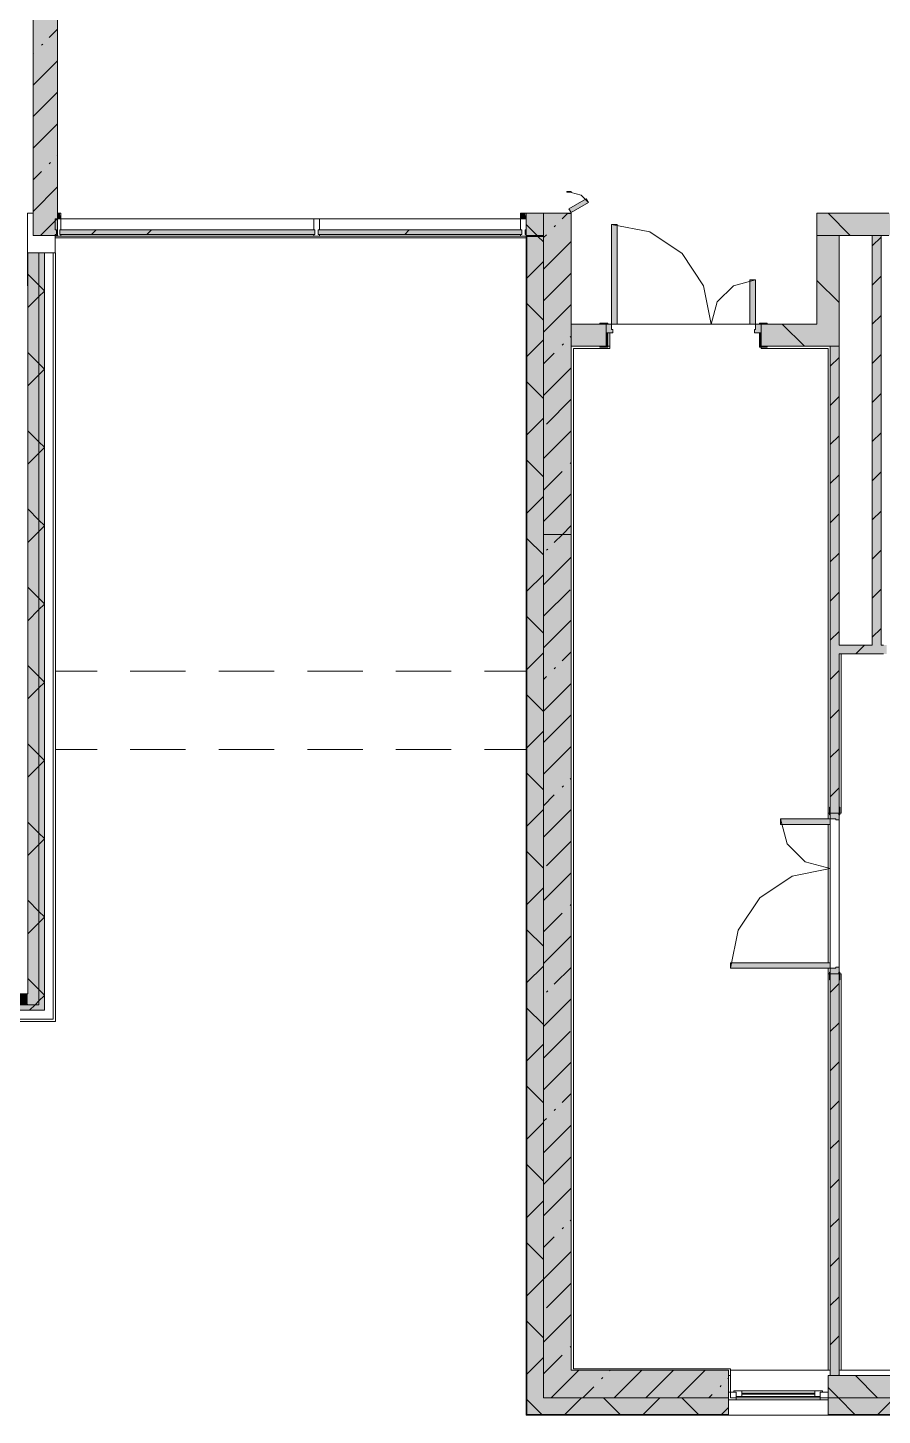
# Model space of a CAD drawing. Header units: millimetres. Extents: x -3817 to 677485, y -22715 to 103890.
# Drawn here: x 24618.1 to 24678.9, y -19605.9 to -19507.2 of the extents above; entities that cross this region are included whole.
import ezdxf

# ---------------------------------------------------------------- set-up
doc = ezdxf.new("R2010")
doc.units = ezdxf.units.MM
doc.layers.add('PDF _Геометрия', color=7, linetype='Continuous', true_color=0x1d1d1d)
doc.layers.add('PDF _Сплошная заливка', color=7, linetype='Continuous', true_color=0xffffff)

msp = doc.modelspace()

# ---------------------------------------------------------------- hatches: boundary and pattern name
at = {"layer": 'PDF _Сплошная заливка', "transparency": 33554559}
for points in [[(24619.177, -19521.986), (24620.209, -19521.986), (24620.209, -19453.485), (24618.477, -19453.485), (24618.477, -19521.986)], [(24638.515, -19521.907), (24638.515, -19521.592), (24620.366, -19521.592), (24620.366, -19521.907), (24633.858, -19521.907)], [(24653.227, -19521.907), (24653.227, -19521.592), (24638.752, -19521.592), (24638.752, -19521.907), (24652.21, -19521.907)], [(24653.594, -19604.66), (24654.775, -19604.66), (24654.775, -19522.049), (24653.594, -19522.049), (24653.594, -19584.367)], [(24618.883, -19577.102), (24619.277, -19577.102), (24619.277, -19523.23), (24618.883, -19523.23), (24618.883, -19576.709)], [(24617.059, -19576.709), (24618.096, -19576.709), (24618.083, -19575.921), (24617.059, -19575.921), (24617.059, -19576.01)], [(24618.883, -19577.102), (24618.883, -19576.709), (24617.059, -19576.709), (24617.059, -19577.102), (24618.096, -19577.102)], [(24663.22, -19604.66), (24667.924, -19604.66), (24667.924, -19602.692), (24656.743, -19602.692), (24656.743, -19603.086), (24654.775, -19603.086), (24654.775, -19604.66)]]:
    msp.add_hatch(color=256, dxfattribs=at).paths.add_polyline_path(points)
at = {"layer": 'PDF _Сплошная заливка', "true_color": 0x383e42, "transparency": 33554559}
for points in [[(24620.419, -19520.805), (24620.445, -19520.805), (24620.366, -19520.411), (24620.209, -19520.411), (24620.209, -19520.805), (24620.366, -19520.805)], [(24653.175, -19520.805), (24653.542, -19520.805), (24653.464, -19520.411), (24653.149, -19520.411), (24653.149, -19520.805)]]:
    msp.add_hatch(color=250, dxfattribs=at).paths.add_polyline_path(points)
at = {"layer": 'PDF _Сплошная заливка', "transparency": 33554559}
h = msp.add_hatch(color=256, dxfattribs=at)
h.paths.add_polyline_path([(24780.668, -19521.986), (24794.691, -19521.986), (24794.691, -19520.411), (24778.668, -19520.411), (24778.668, -19521.986)], flags=0)
h.paths.add_polyline_path([(24765.987, -19521.986), (24767.251, -19521.986), (24767.251, -19520.411), (24751.228, -19520.411), (24751.306, -19521.986)], flags=0)
h.paths.add_polyline_path([(24678.79, -19521.986), (24679.577, -19521.986), (24679.577, -19520.411), (24674.223, -19520.411), (24674.223, -19521.986), (24678.16, -19521.986)], flags=0)
h.paths.add_polyline_path([(24687.687, -19521.986), (24692.962, -19521.986), (24692.962, -19520.411), (24687.451, -19520.411), (24687.451, -19521.986)], flags=0)
h = msp.add_hatch(color=256, dxfattribs=at)
h.paths.add_polyline_path([(24670.247, -19529.86), (24674.223, -19529.86), (24674.223, -19528.285), (24670.247, -19528.285), (24670.247, -19528.915)], flags=0)
h.paths.add_polyline_path([(24656.743, -19529.86), (24659.223, -19529.86), (24659.223, -19528.285), (24656.743, -19528.285), (24656.743, -19528.915)], flags=0)
at = {"layer": 'PDF _Сплошная заливка', "true_color": 0xe2e2e2, "transparency": 33554559}
h = msp.add_hatch(color=254, dxfattribs=at)
h.paths.add_polyline_path([(24659.696, -19528.915), (24659.617, -19528.679), (24659.617, -19528.285), (24659.223, -19528.285), (24659.223, -19528.915)], flags=0)
h.paths.add_polyline_path([(24670.247, -19528.915), (24670.247, -19528.285), (24669.853, -19528.285), (24669.774, -19528.915)], flags=0)
at = {"layer": 'PDF _Сплошная заливка', "transparency": 33554559}
h = msp.add_hatch(color=256, dxfattribs=at)
h.paths.add_polyline_path([(24675.168, -19603.086), (24675.798, -19603.086), (24675.798, -19574.504), (24675.168, -19574.504), (24675.168, -19601.977)], flags=0)
h.paths.add_polyline_path([(24675.561, -19563.087), (24675.798, -19563.087), (24675.798, -19529.86), (24675.168, -19529.86), (24675.168, -19563.087)], flags=0)
h = msp.add_hatch(color=256, dxfattribs=at)
h.paths.add_polyline_path([(24675.798, -19551.749), (24679.183, -19551.749), (24679.183, -19551.119), (24675.798, -19551.119)], flags=0)
h.paths.add_polyline_path([(24692.582, -19551.749), (24692.962, -19551.749), (24692.962, -19551.119), (24686.663, -19551.119), (24686.663, -19551.749), (24686.9, -19551.749)], flags=0)
at = {"layer": 'PDF _Сплошная заливка', "true_color": 0xe2e2e2, "transparency": 33554559}
h = msp.add_hatch(color=254, dxfattribs=at)
h.paths.add_polyline_path([(24675.168, -19574.504), (24675.798, -19574.504), (24675.798, -19574.032), (24675.561, -19574.11), (24675.168, -19574.11)], flags=0)
h.paths.add_polyline_path([(24675.798, -19563.559), (24675.798, -19563.087), (24675.168, -19563.087), (24675.168, -19563.481), (24675.561, -19563.481)], flags=0)
at = {"layer": 'PDF _Сплошная заливка', "transparency": 33554559}
h = msp.add_hatch(color=256, dxfattribs=at)
h.paths.add_polyline_path([(24890.751, -19604.66), (24890.751, -19603.086), (24886.814, -19603.086), (24886.814, -19604.66)], flags=0)
h.paths.add_polyline_path([(24872.641, -19604.66), (24872.641, -19603.086), (24864.374, -19603.086), (24864.374, -19604.66), (24868.754, -19604.66)], flags=0)
h.paths.add_polyline_path([(24905.457, -19604.66), (24907.285, -19604.66), (24907.285, -19603.086), (24904.923, -19603.086), (24904.923, -19604.66)], flags=0)
h.paths.add_polyline_path([(24808.864, -19604.66), (24815.95, -19604.66), (24815.95, -19603.086), (24808.864, -19603.086)], flags=0)
h.paths.add_polyline_path([(24780.668, -19604.66), (24787.605, -19604.66), (24787.605, -19603.086), (24779.337, -19603.086), (24779.337, -19604.66)], flags=0)
h.paths.add_polyline_path([(24761.228, -19604.66), (24761.228, -19603.086), (24759.259, -19603.086), (24759.259, -19604.66)], flags=0)
h.paths.add_polyline_path([(24823.036, -19604.66), (24830.123, -19604.66), (24830.123, -19603.086), (24823.036, -19603.086)], flags=0)
h.paths.add_polyline_path([(24846.264, -19604.66), (24846.264, -19603.086), (24844.296, -19603.086), (24844.296, -19604.66)], flags=0)
h.paths.add_polyline_path([(24751.306, -19604.66), (24752.173, -19604.66), (24752.173, -19603.086), (24745.086, -19603.086), (24745.086, -19604.66)], flags=0)
h.paths.add_polyline_path([(24715.56, -19604.66), (24723.827, -19604.66), (24723.827, -19603.086), (24715.56, -19603.086)], flags=0)
h.paths.add_polyline_path([(24675.01, -19604.66), (24681.309, -19604.66), (24681.309, -19603.086), (24675.01, -19603.086)], flags=0)
h.paths.add_polyline_path([(24695.482, -19604.66), (24697.45, -19604.66), (24697.45, -19603.086), (24695.482, -19603.086), (24695.482, -19603.428)], flags=0)
h = msp.add_hatch(color=256, dxfattribs=at)
h.paths.add_polyline_path([(24907.285, -19605.841), (24907.285, -19604.66), (24897.837, -19604.66), (24897.837, -19605.841), (24905.457, -19605.841)], flags=0)
h.paths.add_polyline_path([(24927.478, -19605.841), (24936.025, -19605.841), (24936.025, -19604.66), (24925.395, -19604.66), (24925.395, -19605.841)], flags=0)
h.paths.add_polyline_path([(24824.711, -19605.841), (24830.123, -19605.841), (24830.123, -19604.66), (24823.036, -19604.66), (24823.036, -19605.841)], flags=0)
h.paths.add_polyline_path([(24837.209, -19605.841), (24846.264, -19605.841), (24846.264, -19604.66), (24837.209, -19604.66)], flags=0)
h.paths.add_polyline_path([(24883.435, -19605.841), (24890.751, -19605.841), (24890.751, -19604.66), (24879.727, -19604.66), (24879.727, -19605.841)], flags=0)
h.paths.add_polyline_path([(24813.701, -19605.841), (24815.95, -19605.841), (24815.95, -19604.66), (24808.864, -19604.66), (24808.864, -19605.841), (24810.03, -19605.841)], flags=0)
h.paths.add_polyline_path([(24864.374, -19605.841), (24872.641, -19605.841), (24872.641, -19604.66), (24864.374, -19604.66)], flags=0)
h.paths.add_polyline_path([(24787.605, -19605.841), (24787.605, -19604.66), (24779.337, -19604.66), (24779.337, -19605.841), (24780.668, -19605.841)], flags=0)
h.paths.add_polyline_path([(24736.625, -19605.841), (24738, -19605.841), (24738, -19604.66), (24730.914, -19604.66), (24730.914, -19605.841)], flags=0)
h.paths.add_polyline_path([(24795.349, -19605.841), (24801.777, -19605.841), (24801.777, -19604.66), (24794.691, -19604.66), (24794.691, -19605.841)], flags=0)
h.paths.add_polyline_path([(24761.228, -19605.841), (24761.228, -19604.66), (24745.086, -19604.66), (24745.086, -19605.841), (24758.647, -19605.841)], flags=0)
h.paths.add_polyline_path([(24721.944, -19605.841), (24723.827, -19605.841), (24723.827, -19604.66), (24715.56, -19604.66), (24715.56, -19605.841)], flags=0)
h.paths.add_polyline_path([(24688.396, -19605.841), (24697.45, -19605.841), (24697.45, -19604.66), (24688.396, -19604.66)], flags=0)
h.paths.add_polyline_path([(24663.22, -19605.841), (24667.924, -19605.841), (24667.924, -19604.66), (24653.594, -19604.66), (24653.594, -19605.841)], flags=0)
h.paths.add_polyline_path([(24681.309, -19605.841), (24681.309, -19604.66), (24675.01, -19604.66), (24675.01, -19605.841), (24677.901, -19605.841)], flags=0)

# ---------------------------------------------------------------- linework, layer by layer
at = {"layer": 'PDF _Геометрия', "color": 253, "lineweight": 9, "true_color": 0xaaaaaa}
for points in [[(24618.477, -19520.411), (24618.477, -19453.327)], [(24656.428, -19518.896), (24656.743, -19518.896), (24656.743, -19518.856), (24656.428, -19518.856)], [(24657.97, -19519.643), (24657.813, -19519.371), (24656.586, -19520.08), (24656.743, -19520.352)], [(24656.428, -19520.392), (24656.428, -19520.431), (24656.743, -19520.431), (24656.743, -19520.392)], [(24653.507, -19521.592), (24653.507, -19521.829)], [(24659.617, -19521.199), (24659.617, -19528.285), (24660.011, -19528.285), (24660.011, -19521.199)], [(24653.531, -19522.144), (24620.051, -19522.144)], [(24669.853, -19525.136), (24669.459, -19525.136), (24669.459, -19528.285), (24669.853, -19528.285)], [(24659.341, -19528.285), (24659.341, -19528.222), (24658.79, -19528.222), (24658.79, -19528.285)], [(24659.617, -19528.285), (24659.223, -19528.285), (24659.223, -19528.915), (24659.696, -19528.915), (24659.696, -19528.679), (24659.617, -19528.679)], [(24669.853, -19528.285), (24669.853, -19528.679), (24669.774, -19528.679), (24669.774, -19528.915), (24670.247, -19528.915), (24670.247, -19528.285)], [(24670.128, -19528.285), (24670.68, -19528.285), (24670.68, -19528.222), (24670.128, -19528.222)], [(24659.341, -19529.86), (24659.341, -19528.915), (24659.223, -19528.915), (24659.223, -19529.86)], [(24670.128, -19529.86), (24670.247, -19529.86), (24670.247, -19528.915), (24670.128, -19528.915)], [(24659.341, -19529.923), (24659.341, -19529.86), (24658.79, -19529.86), (24658.79, -19529.923)], [(24670.128, -19529.923), (24670.68, -19529.923), (24670.68, -19529.86), (24670.128, -19529.86)], [(24675.01, -19563.481), (24675.01, -19530.017), (24670.247, -19530.017), (24675.01, -19530.017), (24675.01, -19563.087), (24675.105, -19563.087), (24675.01, -19563.087)], [(24675.861, -19563.087), (24675.955, -19563.087), (24675.955, -19551.749), (24675.955, -19563.087)], [(24675.168, -19563.205), (24675.168, -19562.654), (24675.105, -19562.654), (24675.105, -19563.205)], [(24675.861, -19563.205), (24675.861, -19562.654), (24675.798, -19562.654), (24675.798, -19563.205)], [(24671.624, -19563.481), (24671.624, -19563.874), (24675.168, -19563.874), (24675.168, -19563.481)], [(24675.01, -19573.717), (24675.01, -19563.874)], [(24675.168, -19563.481), (24675.561, -19563.481), (24675.561, -19563.559), (24675.798, -19563.559), (24675.798, -19563.087), (24675.168, -19563.087)], [(24675.798, -19563.205), (24675.798, -19563.087), (24675.79, -19563.087), (24675.79, -19563.205)], [(24668.081, -19574.11), (24675.168, -19574.11), (24675.168, -19573.717), (24668.081, -19573.717)], [(24675.168, -19574.386), (24675.105, -19574.386), (24675.105, -19574.937), (24675.168, -19574.937)], [(24675.168, -19574.11), (24675.168, -19574.504), (24675.798, -19574.504), (24675.798, -19574.032), (24675.561, -19574.032), (24675.561, -19574.11)], [(24675.798, -19574.386), (24675.79, -19574.386), (24675.79, -19574.504), (24675.798, -19574.504)], [(24675.861, -19574.386), (24675.798, -19574.386), (24675.798, -19574.937), (24675.861, -19574.937)]]:
    msp.add_lwpolyline(points, close=True, dxfattribs=at)
at = {"layer": 'PDF _Геометрия', "color": 7, "lineweight": 9}
for points in [[(24653.2, -19460.217), (24653.2, -19467.893), (24631.311, -19467.893), (24620.209, -19467.893), (24620.209, -19453.485), (24618.477, -19453.485), (24618.477, -19521.986), (24620.209, -19521.986), (24620.209, -19498.365), (24621.547, -19498.365)], [(24619.622, -19507.9), (24620.209, -19507.313)], [(24619.06, -19508.461), (24619.154, -19508.368)], [(24618.477, -19509.045), (24618.499, -19509.022)], [(24618.477, -19513.408), (24618.477, -19509.471)], [(24618.477, -19511.29), (24620.209, -19509.558)], [(24618.477, -19513.535), (24620.209, -19511.803)], [(24618.477, -19515.78), (24620.209, -19514.048)], [(24618.083, -19525.561), (24618.083, -19521.655), (24618.083, -19520.411), (24618.477, -19520.411), (24618.477, -19515.77)], [(24620.183, -19516.319), (24620.209, -19516.293)], [(24618.477, -19518.025), (24619.06, -19517.441)], [(24619.622, -19516.88), (24619.715, -19516.786)], [(24618.477, -19520.27), (24620.209, -19518.537)], [(24638.437, -19520.805), (24620.445, -19520.805), (24638.437, -19520.805), (24638.437, -19521.592), (24620.445, -19521.592), (24620.445, -19520.805), (24620.445, -19520.411), (24620.209, -19520.411)], [(24653.542, -19520.805), (24653.542, -19520.411), (24653.149, -19520.411), (24653.149, -19520.805), (24653.149, -19521.592), (24644.066, -19521.592), (24638.83, -19521.592), (24638.83, -19520.805), (24644.066, -19520.805), (24638.83, -19520.805)], [(24654.775, -19520.411), (24654.775, -19521.986), (24654.775, -19543.245), (24656.743, -19543.245), (24656.743, -19521.986), (24656.743, -19520.411), (24654.775, -19520.411), (24653.542, -19520.411), (24653.542, -19521.986), (24654.775, -19521.986)], [(24656.103, -19520.809), (24656.5, -19520.411)], [(24678.947, -19551.119), (24678.79, -19551.119), (24678.79, -19521.986), (24678.16, -19521.986), (24674.223, -19521.986), (24674.223, -19520.411), (24679.341, -19520.411)], [(24676.589, -19521.986), (24675.014, -19520.411)], [(24619.005, -19521.986), (24620.209, -19520.782)], [(24622.63, -19521.907), (24622.945, -19521.592)], [(24626.567, -19521.907), (24626.882, -19521.592)], [(24644.901, -19521.907), (24645.216, -19521.592)], [(24653.464, -19521.907), (24653.464, -19521.592)], [(24654.318, -19521.986), (24653.542, -19521.21)], [(24655.541, -19521.37), (24655.635, -19521.276)], [(24620.051, -19522.041), (24620.445, -19522.041), (24620.445, -19521.907), (24620.445, -19522.041), (24620.445, -19521.907), (24638.437, -19521.907)], [(24620.051, -19521.986), (24620.051, -19523.23)], [(24638.437, -19521.907), (24638.437, -19522.041), (24638.437, -19521.907)], [(24638.83, -19521.907), (24638.83, -19522.041), (24638.83, -19521.907), (24644.066, -19521.907), (24653.149, -19521.907), (24653.149, -19522.041), (24653.531, -19522.041)], [(24653.149, -19521.907), (24653.149, -19522.041), (24653.149, -19521.907)], [(24653.542, -19521.998), (24653.542, -19521.907)], [(24654.775, -19522.025), (24653.594, -19522.025), (24653.57, -19522.025), (24653.57, -19604.66), (24653.57, -19605.841), (24653.57, -19605.865), (24667.924, -19605.865)], [(24654.775, -19522.049), (24653.594, -19522.049), (24653.594, -19604.66), (24653.594, -19605.841), (24667.924, -19605.841)], [(24654.775, -19522.442), (24654.381, -19522.049)], [(24654.775, -19522.137), (24654.98, -19521.931)], [(24654.775, -19524.382), (24656.743, -19522.413)], [(24670.68, -19529.86), (24674.223, -19529.86), (24675.798, -19529.86), (24675.798, -19521.986), (24674.223, -19521.986), (24674.223, -19528.285), (24670.68, -19528.285)], [(24678.16, -19521.986), (24678.16, -19551.119), (24675.798, -19551.119), (24675.798, -19529.86), (24675.168, -19529.86), (24675.168, -19562.654)], [(24678.16, -19522.729), (24678.79, -19522.099)], [(24678.79, -19521.986), (24679.341, -19521.986)], [(24620.051, -19577.89), (24618.083, -19577.89), (24617.059, -19577.89), (24618.096, -19577.89), (24619.907, -19577.89), (24620.064, -19577.89), (24620.064, -19523.23), (24618.096, -19523.23), (24618.096, -19575.921), (24617.532, -19575.921), (24617.059, -19575.921), (24617.532, -19575.921)], [(24619.907, -19523.23), (24619.907, -19577.732), (24619.277, -19577.732), (24618.096, -19577.732), (24617.059, -19577.732)], [(24619.277, -19523.23), (24619.277, -19577.102), (24618.883, -19577.102), (24618.096, -19577.102), (24617.059, -19577.102)], [(24618.883, -19523.23), (24618.883, -19576.709), (24618.096, -19576.709), (24617.059, -19576.709)], [(24653.594, -19525.025), (24654.775, -19523.844)], [(24619.277, -19525.917), (24618.883, -19525.524), (24618.096, -19524.736)], [(24654.775, -19526.627), (24656.743, -19524.658)], [(24675.798, -19526.762), (24674.223, -19525.188)], [(24678.16, -19525.513), (24678.79, -19524.883)], [(24618.096, -19527.118), (24618.883, -19526.33), (24619.277, -19525.936)], [(24654.775, -19528.01), (24653.594, -19526.829)], [(24654.775, -19528.872), (24656.743, -19526.903)], [(24658.79, -19528.285), (24656.743, -19528.285), (24656.743, -19529.86), (24658.79, -19529.86)], [(24659.223, -19529.86), (24659.223, -19528.285)], [(24670.247, -19528.285), (24670.247, -19529.86)], [(24673.327, -19529.86), (24671.753, -19528.285)], [(24678.16, -19528.297), (24678.79, -19527.667)], [(24653.594, -19530.593), (24654.775, -19529.412)], [(24656.664, -19529.227), (24656.743, -19529.148)], [(24619.277, -19531.485), (24618.883, -19531.091), (24618.096, -19530.304)], [(24654.775, -19531.117), (24655.541, -19530.35)], [(24656.103, -19529.788), (24656.196, -19529.695)], [(24659.499, -19529.86), (24659.341, -19529.86)], [(24678.16, -19531.081), (24678.79, -19530.451)], [(24654.775, -19533.361), (24656.743, -19531.393)], [(24675.168, -19531.289), (24675.798, -19530.659)], [(24618.096, -19532.685), (24618.883, -19531.898), (24619.277, -19531.504)], [(24654.775, -19533.577), (24653.594, -19532.396)], [(24675.168, -19534.073), (24675.798, -19533.443)], [(24678.16, -19533.864), (24678.79, -19533.235)], [(24654.98, -19535.401), (24656.743, -19533.638)], [(24653.594, -19536.16), (24654.775, -19534.979)], [(24619.277, -19537.053), (24618.883, -19536.659), (24618.096, -19535.871)], [(24654.775, -19537.851), (24656.743, -19535.883)], [(24675.168, -19536.856), (24675.798, -19536.227)], [(24678.16, -19536.648), (24678.79, -19536.018)], [(24618.096, -19538.253), (24618.883, -19537.465), (24619.277, -19537.072)], [(24654.775, -19539.145), (24653.594, -19537.964)], [(24656.664, -19538.207), (24656.743, -19538.128)], [(24654.775, -19540.096), (24656.103, -19538.768)], [(24675.168, -19539.64), (24675.798, -19539.01)], [(24678.16, -19539.432), (24678.79, -19538.802)], [(24654.775, -19542.341), (24656.743, -19540.373)], [(24653.594, -19541.728), (24654.775, -19540.547)], [(24619.277, -19542.62), (24618.883, -19542.226), (24618.096, -19541.439)], [(24675.168, -19542.424), (24675.798, -19541.794)], [(24678.16, -19542.216), (24678.79, -19541.586)], [(24618.096, -19543.82), (24618.883, -19543.033), (24619.277, -19542.639)], [(24655.541, -19543.82), (24656.116, -19543.245), (24656.743, -19542.618)], [(24654.775, -19544.713), (24653.594, -19543.532)], [(24654.98, -19544.381), (24655.074, -19544.288)], [(24654.775, -19546.831), (24656.743, -19544.863)], [(24675.168, -19545.208), (24675.798, -19544.578)], [(24678.16, -19545), (24678.79, -19544.37)], [(24653.594, -19547.295), (24654.775, -19546.114)], [(24619.277, -19548.188), (24618.883, -19547.794), (24618.096, -19547.007)], [(24654.775, -19549.076), (24656.664, -19547.187)], [(24678.16, -19547.783), (24678.79, -19547.153)], [(24618.096, -19549.388), (24618.883, -19548.6), (24619.277, -19548.207)], [(24675.168, -19547.992), (24675.798, -19547.362)], [(24654.775, -19550.28), (24653.594, -19549.099)], [(24654.775, -19551.321), (24656.743, -19549.353)], [(24675.168, -19550.775), (24675.798, -19550.145)], [(24678.16, -19550.567), (24678.79, -19549.937)], [(24676.978, -19551.749), (24677.608, -19551.119)], [(24653.594, -19552.863), (24654.775, -19551.682)], [(24656.103, -19552.238), (24656.743, -19551.598)], [(24675.798, -19562.654), (24675.798, -19551.749), (24678.947, -19551.749)], [(24619.277, -19553.755), (24618.883, -19553.362), (24618.096, -19552.574)], [(24623.018, -19552.978), (24620.064, -19552.978)], [(24629.317, -19552.978), (24625.38, -19552.978)], [(24635.616, -19552.978), (24631.679, -19552.978)], [(24641.915, -19552.978), (24637.978, -19552.978)], [(24648.214, -19552.978), (24644.277, -19552.978)], [(24653.531, -19552.978), (24650.576, -19552.978)], [(24655.541, -19552.8), (24655.635, -19552.706)], [(24675.168, -19553.559), (24675.798, -19552.929)], [(24618.096, -19554.955), (24618.883, -19554.168), (24619.277, -19553.774)], [(24654.775, -19553.566), (24654.98, -19553.361)], [(24654.775, -19555.811), (24656.743, -19553.843)], [(24654.775, -19555.848), (24653.594, -19554.667)], [(24654.775, -19558.056), (24656.743, -19556.088)], [(24675.168, -19556.343), (24675.798, -19555.713)], [(24619.277, -19559.323), (24618.883, -19558.929), (24618.096, -19558.142)], [(24653.594, -19558.43), (24654.775, -19557.249)], [(24620.064, -19558.557), (24623.018, -19558.557)], [(24625.38, -19558.557), (24629.317, -19558.557)], [(24631.679, -19558.557), (24635.616, -19558.557)], [(24637.978, -19558.557), (24641.915, -19558.557)], [(24644.277, -19558.557), (24648.214, -19558.557)], [(24650.576, -19558.557), (24653.531, -19558.557)], [(24654.775, -19560.301), (24656.743, -19558.333)], [(24675.168, -19559.127), (24675.798, -19558.497)], [(24618.096, -19560.523), (24618.883, -19559.736), (24619.277, -19559.342)], [(24654.775, -19561.415), (24653.594, -19560.234)], [(24656.664, -19560.657), (24656.743, -19560.578)], [(24654.775, -19562.546), (24655.541, -19561.779)], [(24656.103, -19561.218), (24656.196, -19561.125)], [(24675.168, -19561.911), (24675.798, -19561.281)], [(24653.594, -19563.998), (24654.775, -19562.817)], [(24654.775, -19564.791), (24656.743, -19562.823)], [(24619.277, -19564.89), (24618.883, -19564.497), (24618.096, -19563.709)], [(24675.168, -19563.087), (24675.798, -19563.087)], [(24675.168, -19573.717), (24675.168, -19563.874)], [(24675.798, -19563.205), (24675.798, -19574.386)], [(24618.096, -19566.091), (24618.883, -19565.303), (24619.277, -19564.909)], [(24654.775, -19566.983), (24653.594, -19565.802)], [(24654.98, -19566.831), (24656.743, -19565.068)], [(24654.775, -19569.281), (24656.743, -19567.313)], [(24653.594, -19569.566), (24654.775, -19568.385)], [(24619.277, -19570.458), (24618.883, -19570.064), (24618.096, -19569.277)], [(24656.664, -19569.637), (24656.743, -19569.558)], [(24618.096, -19571.658), (24618.883, -19570.871), (24619.277, -19570.477)], [(24654.775, -19571.526), (24656.103, -19570.198)], [(24654.775, -19572.55), (24653.594, -19571.369)], [(24654.775, -19573.771), (24656.743, -19571.803)], [(24619.277, -19576.026), (24618.883, -19575.632), (24618.096, -19574.844)], [(24653.594, -19575.133), (24654.775, -19573.952)], [(24655.541, -19575.249), (24656.743, -19574.048)], [(24675.798, -19574.504), (24675.168, -19574.504)], [(24654.98, -19575.811), (24655.074, -19575.717)], [(24672.648, -19605.904), (24675.01, -19605.904), (24675.01, -19604.66), (24675.01, -19603.086), (24675.168, -19603.086), (24675.168, -19574.937)], [(24675.168, -19575.829), (24675.798, -19575.2)], [(24675.798, -19574.937), (24675.798, -19603.086), (24681.309, -19603.086), (24681.309, -19604.66), (24681.309, -19605.904), (24683.671, -19605.904)], [(24618.219, -19577.102), (24618.613, -19576.709), (24618.883, -19576.438), (24619.277, -19576.045)], [(24654.775, -19578.261), (24656.743, -19576.293)], [(24654.775, -19578.118), (24653.594, -19576.937)], [(24654.775, -19580.506), (24656.664, -19578.617)], [(24675.168, -19578.613), (24675.798, -19577.983)], [(24653.594, -19580.701), (24654.775, -19579.52)], [(24654.775, -19582.751), (24656.743, -19580.783)], [(24675.168, -19581.397), (24675.798, -19580.767)], [(24654.775, -19583.686), (24653.594, -19582.505)], [(24656.103, -19583.668), (24656.743, -19583.028)], [(24675.168, -19584.181), (24675.798, -19583.551)], [(24654.775, -19584.996), (24654.98, -19584.791)], [(24655.541, -19584.229), (24655.635, -19584.136)], [(24653.594, -19586.268), (24654.775, -19585.087)], [(24654.775, -19587.241), (24656.743, -19585.273)], [(24675.168, -19586.965), (24675.798, -19586.335)], [(24654.775, -19589.486), (24656.743, -19587.518)], [(24654.775, -19589.253), (24653.594, -19588.072)], [(24675.168, -19589.748), (24675.798, -19589.118)], [(24653.594, -19591.836), (24654.775, -19590.655)], [(24654.775, -19591.731), (24656.743, -19589.763)], [(24656.103, -19592.648), (24656.196, -19592.555)], [(24656.664, -19592.087), (24656.743, -19592.008)], [(24675.168, -19592.532), (24675.798, -19591.902)], [(24654.775, -19594.821), (24653.594, -19593.64)], [(24654.775, -19593.976), (24655.541, -19593.209)], [(24654.775, -19596.221), (24656.743, -19594.253)], [(24675.168, -19595.316), (24675.798, -19594.686)], [(24653.594, -19597.403), (24654.775, -19596.222)], [(24654.98, -19598.261), (24656.743, -19596.498)], [(24675.168, -19598.1), (24675.798, -19597.47)], [(24654.775, -19600.388), (24653.594, -19599.207)], [(24654.775, -19600.711), (24656.743, -19598.743)], [(24675.168, -19600.884), (24675.798, -19600.254)], [(24656.664, -19601.067), (24656.743, -19600.988)], [(24653.594, -19602.971), (24654.775, -19601.79)], [(24654.775, -19602.956), (24656.103, -19601.628)], [(24655.315, -19604.66), (24657.284, -19602.692)], [(24658.909, -19603.312), (24659.002, -19603.218)], [(24659.47, -19602.75), (24659.529, -19602.692)], [(24659.805, -19604.66), (24661.774, -19602.692)], [(24662.05, -19604.66), (24664.019, -19602.692)], [(24664.295, -19604.66), (24666.264, -19602.692)], [(24667.889, -19603.312), (24667.924, -19603.277)], [(24668.085, -19603.086), (24668.085, -19604.66), (24668.085, -19603.086), (24667.924, -19603.086), (24667.924, -19604.66), (24667.924, -19605.904), (24670.286, -19605.904)], [(24668.085, -19602.928), (24668.085, -19603.086), (24668.085, -19602.692), (24675.002, -19602.692), (24675.01, -19602.692), (24675.168, -19602.692), (24675.01, -19602.692)], [(24675.168, -19603.086), (24675.798, -19603.086)], [(24675.749, -19603.086), (24675.798, -19603.037)], [(24675.955, -19602.692), (24675.798, -19602.692), (24675.955, -19602.692), (24675.963, -19602.692), (24759.259, -19602.692), (24759.417, -19602.692), (24759.425, -19602.692), (24794.691, -19602.692), (24794.533, -19602.692)], [(24678.533, -19604.66), (24676.958, -19603.086)], [(24657.56, -19604.66), (24658.348, -19603.873)], [(24666.54, -19604.66), (24666.766, -19604.434)], [(24667.328, -19603.873), (24667.421, -19603.78)], [(24668.475, -19604.251), (24667.924, -19604.251)], [(24668.317, -19604.172), (24674.616, -19604.172)], [(24668.869, -19604.172), (24668.869, -19604.566)], [(24668.869, -19604.33), (24674.065, -19604.33)], [(24674.065, -19604.408), (24668.869, -19604.408)], [(24674.065, -19604.172), (24674.065, -19604.566)], [(24675.01, -19604.251), (24674.459, -19604.251)], [(24676.93, -19605.841), (24675.749, -19604.66), (24675.01, -19603.921)], [(24654.66, -19605.841), (24653.594, -19604.775)], [(24656.291, -19605.841), (24657.472, -19604.66)], [(24660.228, -19605.841), (24659.047, -19604.66)], [(24661.858, -19605.841), (24663.039, -19604.66)], [(24665.795, -19605.841), (24664.614, -19604.66)], [(24667.426, -19605.841), (24667.924, -19605.344)], [(24667.924, -19604.802), (24675.01, -19604.802)], [(24697.45, -19605.904), (24715.56, -19605.904), (24715.56, -19604.66), (24697.45, -19604.66), (24688.396, -19604.66), (24681.309, -19604.66), (24675.01, -19604.66), (24668.085, -19604.66), (24675.01, -19604.66)], [(24678.561, -19605.841), (24679.742, -19604.66)], [(24675.01, -19605.904), (24667.924, -19605.904)], [(24675.01, -19605.841), (24681.309, -19605.841)], [(24675.01, -19605.865), (24681.309, -19605.865)]]:
    msp.add_lwpolyline(points, dxfattribs=at)
at = {"layer": 'PDF _Геометрия', "color": 253, "lineweight": 9, "true_color": 0xaaaaaa}
for points in [[(24621.547, -19498.365), (24620.209, -19498.365), (24620.209, -19520.411)], [(24656.743, -19518.935), (24657.452, -19519.125), (24657.97, -19519.643)], [(24653.507, -19520.411), (24656.743, -19520.411), (24656.743, -19528.285), (24658.79, -19528.285)], [(24674.254, -19520.411), (24679.341, -19520.411)], [(24659.617, -19521.199), (24662.329, -19521.738), (24664.628, -19523.274), (24666.164, -19525.573), (24666.703, -19528.285), (24667.125, -19526.71), (24668.278, -19525.558), (24669.853, -19525.136)], [(24660.011, -19528.285), (24669.459, -19528.285), (24659.617, -19528.285)], [(24670.68, -19528.285), (24674.223, -19528.285)], [(24659.499, -19528.915), (24659.499, -19530.017), (24656.901, -19530.017), (24656.901, -19602.613), (24668.081, -19602.613), (24668.081, -19602.928), (24668.081, -19602.613), (24656.901, -19602.613), (24656.901, -19530.017), (24659.499, -19530.017), (24659.499, -19529.86)], [(24670.247, -19529.923), (24670.247, -19530.017), (24670.247, -19529.923)], [(24677.901, -19551.749), (24675.955, -19551.749)], [(24668.081, -19574.11), (24668.621, -19571.398), (24670.157, -19569.099), (24672.456, -19567.563), (24675.168, -19567.024), (24673.396, -19566.549), (24672.099, -19565.252), (24671.624, -19563.481)], [(24675.01, -19574.504), (24675.01, -19602.692), (24675.01, -19574.11), (24675.01, -19574.504), (24675.105, -19574.504)], [(24675.861, -19574.504), (24675.955, -19574.504), (24675.955, -19602.708), (24675.955, -19574.504)]]:
    msp.add_lwpolyline(points, dxfattribs=at)
at = {"layer": 'PDF _Геометрия', "color": 7, "lineweight": 9}
for points in [[(24620.366, -19521.907), (24620.366, -19521.592), (24620.445, -19521.592), (24620.445, -19520.805), (24620.051, -19520.805), (24620.051, -19521.592), (24620.13, -19521.592), (24620.13, -19521.907), (24620.051, -19521.907), (24620.051, -19522.041), (24620.445, -19522.041), (24620.445, -19521.907)], [(24620.366, -19521.907), (24638.515, -19521.907), (24638.515, -19521.592), (24620.366, -19521.592)], [(24638.83, -19521.907), (24638.752, -19521.907), (24638.752, -19521.592), (24638.83, -19521.592), (24638.83, -19520.805), (24638.437, -19520.805), (24638.437, -19521.592), (24638.515, -19521.592), (24638.515, -19521.907), (24638.437, -19521.907), (24638.437, -19522.041), (24638.83, -19522.041)], [(24638.752, -19521.907), (24653.227, -19521.907), (24653.227, -19521.592), (24638.752, -19521.592)], [(24653.149, -19520.805), (24644.066, -19520.805)], [(24653.542, -19521.907), (24653.464, -19521.907), (24653.464, -19521.592), (24653.542, -19521.592), (24653.542, -19520.805), (24653.149, -19520.805), (24653.149, -19521.592), (24653.227, -19521.592), (24653.227, -19521.907), (24653.149, -19521.907), (24653.149, -19522.041), (24653.542, -19522.041)], [(24638.437, -19522.041), (24620.445, -19522.041)], [(24644.066, -19522.041), (24638.83, -19522.041)], [(24653.149, -19522.041), (24644.066, -19522.041)], [(24653.531, -19604.66), (24653.531, -19605.865), (24653.531, -19605.904), (24667.924, -19605.904), (24667.924, -19604.66), (24654.775, -19604.66), (24654.775, -19522.049), (24654.775, -19522.025), (24654.775, -19521.986), (24653.57, -19521.986), (24653.531, -19521.986)], [(24654.775, -19604.66), (24667.924, -19604.66), (24667.924, -19602.692), (24656.743, -19602.692), (24656.743, -19543.245), (24654.775, -19543.245), (24654.775, -19603.086)], [(24667.924, -19604.802), (24667.924, -19604.251), (24668.475, -19604.251), (24668.475, -19604.802)], [(24674.616, -19604.172), (24668.317, -19604.172), (24668.317, -19604.251), (24668.475, -19604.251), (24668.475, -19604.566), (24674.459, -19604.566), (24674.459, -19604.251), (24674.616, -19604.251)], [(24674.459, -19604.802), (24674.459, -19604.251), (24675.01, -19604.251), (24675.01, -19604.802)], [(24681.309, -19604.66), (24681.309, -19605.904), (24675.01, -19605.904), (24675.01, -19604.66)]]:
    msp.add_lwpolyline(points, close=True, dxfattribs=at)
at = {"layer": 'PDF _Сплошная заливка', "color": 254, "lineweight": 35, "true_color": 0xe2e2e2, "transparency": 33554559}
for points in [[(24656.743, -19520.352), (24657.97, -19519.643), (24656.586, -19520.08), (24657.813, -19519.371)], [(24660.011, -19528.285), (24660.011, -19521.199), (24659.617, -19528.285), (24659.617, -19521.199)], [(24669.853, -19528.285), (24669.853, -19525.136), (24669.459, -19528.285), (24669.459, -19525.136)], [(24659.341, -19528.285), (24659.341, -19528.222), (24658.79, -19528.285)], [(24670.68, -19528.285), (24670.68, -19528.222), (24670.128, -19528.285)], [(24659.341, -19529.86), (24659.341, -19528.915), (24659.223, -19529.86), (24659.223, -19528.915)], [(24670.247, -19529.86), (24670.247, -19528.915), (24670.128, -19529.86), (24670.128, -19528.915)], [(24659.341, -19529.923), (24659.341, -19529.86), (24658.79, -19529.923)], [(24670.68, -19529.923), (24670.68, -19529.86), (24670.128, -19529.923)], [(24671.624, -19563.874), (24675.168, -19563.874), (24671.624, -19563.481), (24675.168, -19563.481)], [(24675.168, -19574.11), (24675.168, -19573.717), (24668.081, -19574.11), (24668.081, -19573.717)]]:
    msp.add_solid(points, dxfattribs=at)
at = {"layer": 'PDF _Сплошная заливка', "lineweight": 35, "transparency": 33554559}
for points in [[(24654.775, -19521.986), (24654.775, -19520.411), (24653.542, -19521.986), (24653.542, -19520.411)], [(24656.743, -19543.245), (24656.743, -19520.411), (24654.775, -19543.245), (24654.775, -19520.411)], [(24675.798, -19529.86), (24675.798, -19521.986), (24674.223, -19529.86), (24674.223, -19521.986)], [(24678.79, -19551.119), (24678.79, -19521.986), (24678.16, -19551.119), (24678.16, -19521.986)], [(24618.883, -19576.709), (24618.883, -19523.23), (24618.096, -19576.709), (24618.096, -19523.23)], [(24656.743, -19603.086), (24656.743, -19543.245), (24654.775, -19603.086), (24654.775, -19543.245)]]:
    msp.add_solid(points, dxfattribs=at)

doc.saveas('drawing.dxf')
